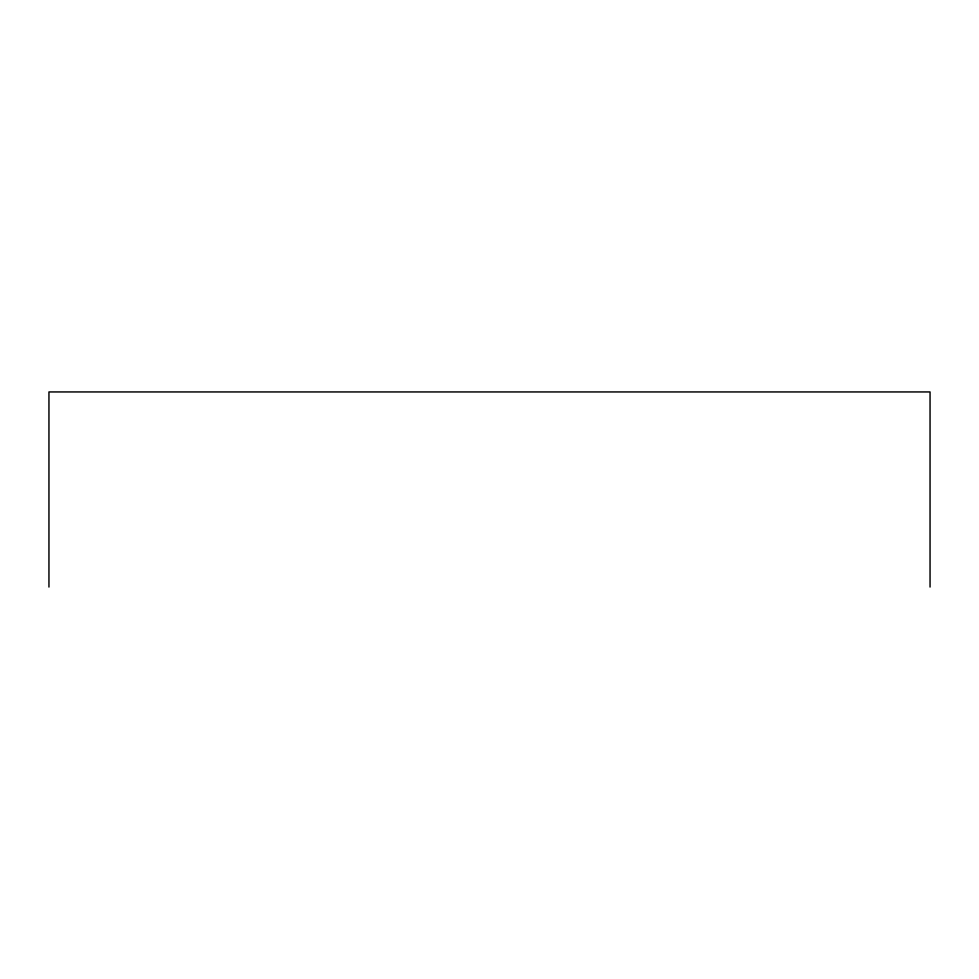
<?xml version="1.0" encoding="UTF-8"?>
<svg xmlns="http://www.w3.org/2000/svg" width="979" height="979" viewBox="0 0 979 979"><rect width="100%" height="100%" fill="white"/><g stroke="black" fill="none" stroke-linecap="round" stroke-linejoin="round"><path stroke-width="1.47" d="M930.05 587.057L930.05 391.943L48.95 391.943L48.95 587.057"/></g></svg>
